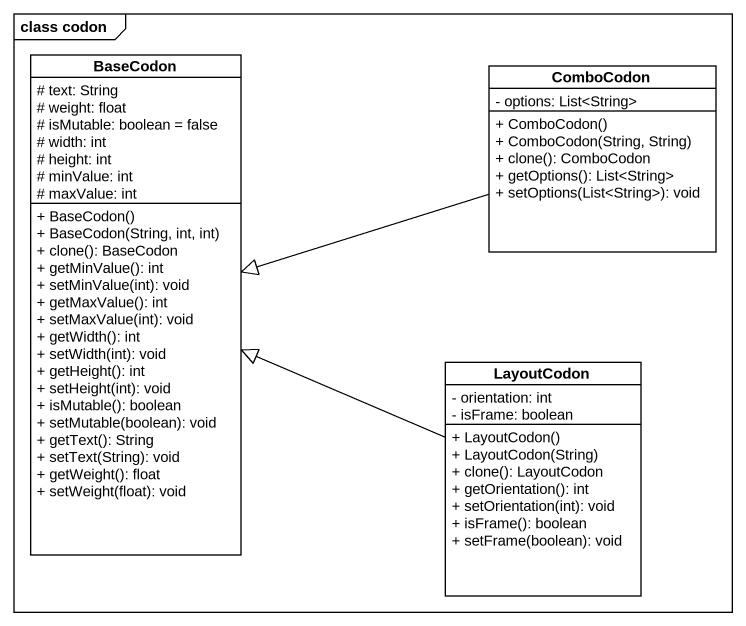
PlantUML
@startuml
mainframe class codon
hide circle
hide empty members
skinparam classAttributeIconSize 0
class BaseCodon {
  # text: String
  # weight: float
  # isMutable: boolean = false
  # width: int
  # height: int
  # minValue: int
  # maxValue: int
  + BaseCodon()
  + BaseCodon(String, int, int)
  + clone(): BaseCodon
  + getMinValue(): int
  + setMinValue(int): void
  + getMaxValue(): int
  + setMaxValue(int): void
  + getWidth(): int
  + setWidth(int): void
  + getHeight(): int
  + setHeight(int): void
  + isMutable(): boolean
  + setMutable(boolean): void
  + getText(): String
  + setText(String): void
  + getWeight(): float
  + setWeight(float): void
}
class ComboCodon {
  - options: List<String>
  + ComboCodon()
  + ComboCodon(String, String)
  + clone(): ComboCodon
  + getOptions(): List<String>
  + setOptions(List<String>): void
}
class LayoutCodon {
  - orientation: int
  - isFrame: boolean
  + LayoutCodon()
  + LayoutCodon(String)
  + clone(): LayoutCodon
  + getOrientation(): int
  + setOrientation(int): void
  + isFrame(): boolean
  + setFrame(boolean): void
}
ComboCodon -left-|> BaseCodon
LayoutCodon -left-|> BaseCodon
@enduml
